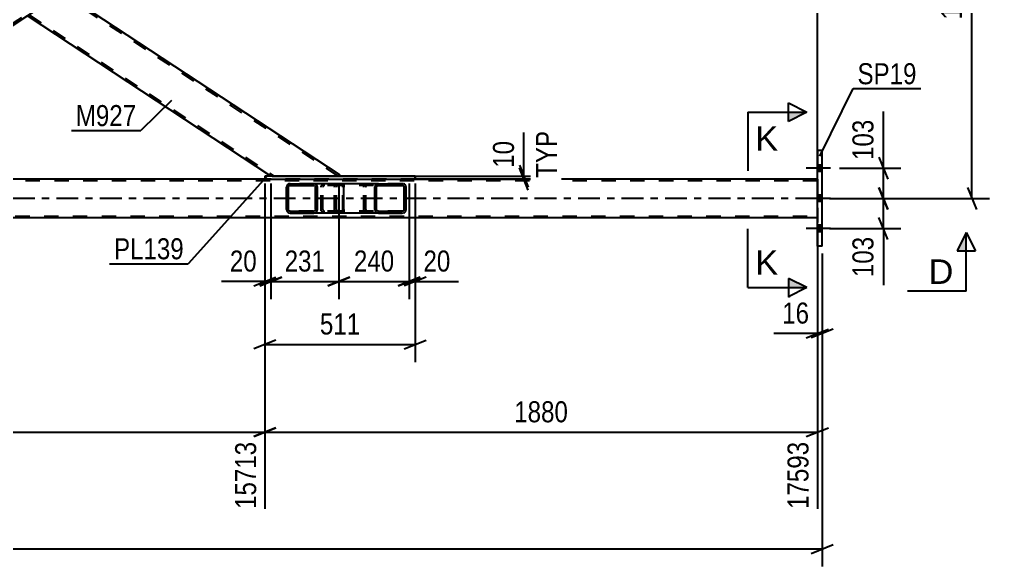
# Model space of a CAD drawing. Header units: millimetres. Extents: x -853 to 336, y -866 to -25.
# Drawn here: x -195.2 to -63.1, y -597.3 to -522.8 of the extents above; entities that cross this region are included whole.
import ezdxf

# ---------------------------------------------------------------- set-up
doc = ezdxf.new("R2010")
doc.units = ezdxf.units.MM
doc.linetypes.add('DXK_LINE_DOT2', pattern=[3.9198, 1.9599, -1.9599])
doc.linetypes.add('DXK_LINE_DOT3', pattern=[5.9187, 2.979, -0.9799, 0.9799, -0.9799])
doc.styles.add('Arial', font='ARIAL.TTF', dxfattribs={"height": 0.2})
doc.styles.add('Arial Narrow', font='ARIALN.TTF', dxfattribs={"height": 0.2})

# ---------------------------------------------------------------- blocks, each defined once
blk = doc.blocks.new('Part-570393679-5979 - 5909')
at = {"color": 7, "linetype": 'DXK_LINE_DOT2'}
for p, q in [((-161.1, -494.55), (-234.12, -542.58)), ((-152.37, -494.55), (-227.71, -544.11)), ((-151.93, -494.55), (-161.54, -494.55)), ((-161.54, -494.55), (-161.54, -494.55)), ((-151.93, -494.55), (-151.93, -494.55)), ((-151.93, -494.55), (-151.93, -494.55)), ((-194.13, -515.99), (-198.93, -519.15)), ((-189.33, -519.15), (-194.13, -522.31)), ((-234.12, -542.29), (-234.12, -544.11)), ((-234.12, -542.34), (-234.12, -542.29)), ((-234.12, -542.34), (-234.12, -542.36)), ((-234.12, -542.6), (-234.12, -542.58)), ((-227.27, -544.11), (-234.12, -544.11)), ((-227.27, -544.11), (-227.27, -544.11))]:
    blk.add_line(p, q, dxfattribs=at)
at = {"color": 2, "linetype": 'Continuous'}
for p, q in [((-161.54, -494.55), (-194.13, -515.99)), ((-151.93, -494.55), (-189.33, -519.15)), ((-234.12, -542.29), (-198.93, -519.15)), ((-194.13, -522.31), (-227.27, -544.11)), ((-234.12, -542.36), (-234.12, -544.11))]:
    blk.add_line(p, q, dxfattribs=at)
blk = doc.blocks.new('Part-570393679-6118 - 5909')
at = {"color": 2, "linetype": 'Continuous'}
for p, q in [((-189.33, -519.15), (-194.13, -522.31)), ((-189.33, -519.15), (-189.33, -519.15)), ((-151.56, -543.99), (-189.33, -519.15)), ((-194.13, -522.31), (-194.13, -522.31)), ((-160.99, -544.11), (-194.13, -522.31)), ((-151.6, -544.01), (-151.74, -544.11)), ((-151.56, -543.99), (-151.6, -544.01))]:
    blk.add_line(p, q, dxfattribs=at)
at = {"color": 7, "linetype": 'DXK_LINE_DOT2'}
for p, q in [((-189.36, -519.17), (-189.76, -519.43)), ((-189.76, -519.43), (-189.76, -519.43)), ((-189.76, -519.43), (-189.76, -519.43)), ((-189.55, -519.29), (-189.55, -519.29)), ((-151.82, -544.11), (-189.55, -519.29)), ((-189.33, -519.15), (-189.33, -519.15)), ((-193.91, -522.16), (-193.9, -522.15)), ((-193.91, -522.16), (-193.91, -522.16)), ((-193.91, -522.16), (-160.55, -544.11)), ((-193.69, -522.02), (-193.69, -522.02)), ((-151.74, -544.11), (-160.99, -544.11)), ((-160.99, -544.11), (-160.99, -544.11)), ((-151.56, -543.99), (-151.56, -543.99)), ((-151.56, -543.99), (-151.56, -543.99))]:
    blk.add_line(p, q, dxfattribs=at)
blk = doc.blocks.new('Part-570393679-6162 - 5909')
at = {"color": 2, "linetype": 'Continuous'}
for p, q in [((-86.59, -553.65), (-86.59, -540.65)), ((-85.95, -540.65), (-86.59, -540.65)), ((-85.95, -553.65), (-85.95, -540.65)), ((-85.95, -553.65), (-86.59, -553.65))]:
    blk.add_line(p, q, dxfattribs=at)
at = {"color": 7, "linetype": 'DXK_LINE_DOT2'}
for p, q in [((-86.59, -540.65), (-86.59, -553.65)), ((-85.95, -540.65), (-85.95, -540.65)), ((-85.95, -553.65), (-85.95, -540.65)), ((-85.95, -553.65), (-85.95, -553.65))]:
    blk.add_line(p, q, dxfattribs=at)
blk = doc.blocks.new('Part-570393679-6179 - 5909')
at = {"color": 7, "linetype": 'DXK_LINE_DOT2'}
for p, q in [((-86.59, -544.75), (-764.15, -544.75)), ((-141.34, -544.51), (-161.79, -544.51)), ((-86.59, -549.79), (-86.59, -544.51)), ((-86.59, -544.51), (-86.59, -544.51)), ((-86.59, -544.51), (-86.59, -549.79)), ((-86.59, -544.51), (-86.59, -544.51)), ((-764.15, -549.55), (-86.59, -549.55)), ((-86.59, -549.79), (-86.59, -549.79)), ((-86.59, -549.79), (-86.59, -549.79))]:
    blk.add_line(p, q, dxfattribs=at)
at = {"color": 2, "linetype": 'Continuous'}
for p, q in [((-161.79, -544.51), (-226.47, -544.51)), ((-86.59, -544.51), (-141.34, -544.51)), ((-86.59, -549.79), (-764.15, -549.79))]:
    blk.add_line(p, q, dxfattribs=at)
at = {"color": 7, "linetype": 'DXK_LINE_DOT3'}
blk.add_line((-86.59, -547.15), (-764.15, -547.15), dxfattribs=at)
blk = doc.blocks.new('Part-570393679-6203 - 5909')
at = {"color": 2, "linetype": 'Continuous'}
for p, q in [((-161.79, -544.11), (-161.79, -544.51)), ((-141.34, -544.11), (-161.79, -544.11)), ((-141.34, -544.11), (-141.34, -544.51)), ((-141.34, -544.11), (-141.34, -544.11)), ((-161.79, -544.51), (-141.34, -544.51)), ((-141.34, -544.51), (-141.34, -544.51))]:
    blk.add_line(p, q, dxfattribs=at)
at = {"color": 7, "linetype": 'DXK_LINE_DOT2'}
for p, q in [((-161.79, -544.11), (-161.79, -544.51)), ((-141.34, -544.51), (-141.34, -544.11)), ((-141.34, -544.11), (-141.34, -544.11)), ((-141.34, -544.51), (-141.34, -544.51))]:
    blk.add_line(p, q, dxfattribs=at)
blk = doc.blocks.new('Bolt-570393679-6412 - 5909')
at = {"linetype": 'Continuous'}
for points in [[(-86.59, -542.61), (-86.59, -543.49), (-85.95, -543.49), (-85.95, -542.61)], [(-86.59, -542.61), (-86.59, -543.49), (-85.95, -543.49), (-85.95, -542.61)], [(-86.59, -542.61), (-86.59, -543.49), (-85.95, -543.49), (-85.95, -542.61)], [(-86.59, -546.71), (-86.59, -547.59), (-85.95, -547.59), (-85.95, -546.71)], [(-86.59, -546.71), (-86.59, -547.59), (-85.95, -547.59), (-85.95, -546.71)], [(-86.59, -550.81), (-86.59, -551.69), (-85.95, -551.69), (-85.95, -550.81)], [(-86.59, -550.81), (-86.59, -551.69), (-85.95, -551.69), (-85.95, -550.81)], [(-86.59, -550.81), (-86.59, -551.69), (-85.95, -551.69), (-85.95, -550.81)]]:
    blk.add_hatch(color=1, dxfattribs=at).paths.add_polyline_path(points)
at = {"color": 1, "linetype": 'Continuous'}
for p, q in [((-85.95, -542.61), (-86.59, -542.61)), ((-85.95, -542.61), (-86.59, -542.61)), ((-85.95, -542.61), (-86.59, -542.61)), ((-84.79, -543.05), (-88.11, -543.05)), ((-84.79, -543.05), (-88.11, -543.05)), ((-84.79, -543.05), (-88.11, -543.05)), ((-85.95, -543.49), (-86.59, -543.49)), ((-85.95, -543.49), (-86.59, -543.49)), ((-85.95, -543.49), (-86.59, -543.49)), ((-85.95, -546.71), (-86.59, -546.71)), ((-85.95, -546.71), (-86.59, -546.71)), ((-84.79, -547.15), (-88.11, -547.15)), ((-84.79, -547.15), (-88.11, -547.15)), ((-85.95, -547.59), (-86.59, -547.59)), ((-85.95, -547.59), (-86.59, -547.59)), ((-84.79, -551.25), (-88.11, -551.25)), ((-84.79, -551.25), (-88.11, -551.25)), ((-84.79, -551.25), (-88.11, -551.25)), ((-85.95, -550.81), (-86.59, -550.81)), ((-85.95, -550.81), (-86.59, -550.81)), ((-85.95, -550.81), (-86.59, -550.81)), ((-85.95, -551.69), (-86.59, -551.69)), ((-85.95, -551.69), (-86.59, -551.69)), ((-85.95, -551.69), (-86.59, -551.69))]:
    blk.add_line(p, q, dxfattribs=at)
blk = doc.blocks.new('Part-570393679-6451 - 5909')
at = {"linetype": 'Continuous'}
h = blk.add_hatch(dxfattribs=at)
h.set_pattern_fill('', scale=0.7, style=0, pattern_type=0)
h.set_pattern_definition([(45, (-158.8022, -548.8494), (-1.57154, 1.57154), [])])
h.paths.add_polyline_path([(-158.84, -548.67), (-158.8, -548.85), (-158.69, -549.01), (-158.53, -549.11), (-158.34, -549.15), (-155.15, -549.15), (-154.96, -549.11), (-154.8, -549.01), (-154.69, -548.85), (-154.65, -548.67), (-154.65, -545.63), (-154.69, -545.44), (-154.8, -545.29), (-154.96, -545.18), (-155.15, -545.15), (-158.34, -545.15), (-158.53, -545.18), (-158.69, -545.29), (-158.8, -545.44), (-158.84, -545.63)])
h.paths.add_polyline_path([(-158.57, -545.53), (-158.52, -545.46), (-158.43, -545.4), (-158.34, -545.39), (-155.15, -545.39), (-155.06, -545.4), (-154.98, -545.46), (-154.92, -545.53), (-154.9, -545.63), (-154.9, -548.67), (-154.92, -548.76), (-154.98, -548.84), (-155.06, -548.89), (-155.15, -548.91), (-158.34, -548.91), (-158.43, -548.89), (-158.52, -548.84), (-158.57, -548.76), (-158.59, -548.67), (-158.59, -545.63)])
at = {"color": 2, "linetype": 'Continuous'}
for p, q in [((-158.8, -545.44), (-158.84, -545.63)), ((-158.57, -545.53), (-158.52, -545.46)), ((-158.34, -545.15), (-158.53, -545.18)), ((-158.52, -545.46), (-158.43, -545.4)), ((-158.43, -545.4), (-158.34, -545.39)), ((-158.34, -545.15), (-155.15, -545.15)), ((-158.34, -545.39), (-155.15, -545.39)), ((-151.32, -545.15), (-155.15, -545.15)), ((-154.96, -545.18), (-155.15, -545.15)), ((-155.15, -545.39), (-155.06, -545.4)), ((-155.06, -545.4), (-154.98, -545.46)), ((-154.98, -545.46), (-154.92, -545.53)), ((-154.65, -545.63), (-154.69, -545.44)), ((-151.32, -545.15), (-151.22, -545.18)), ((-151.22, -545.18), (-151.13, -545.29)), ((-151.13, -545.29), (-151.07, -545.44)), ((-151.07, -545.44), (-151.05, -545.63)), ((-158.84, -548.67), (-158.84, -545.63)), ((-158.59, -545.63), (-158.57, -545.53)), ((-158.59, -548.67), (-158.59, -545.63)), ((-154.92, -545.53), (-154.9, -545.63)), ((-154.9, -548.67), (-154.9, -545.63)), ((-154.65, -548.67), (-154.65, -545.63)), ((-151.05, -548.67), (-151.05, -545.63)), ((-158.84, -548.67), (-158.8, -548.85)), ((-158.57, -548.76), (-158.59, -548.67)), ((-158.52, -548.84), (-158.57, -548.76)), ((-158.53, -549.11), (-158.34, -549.15)), ((-158.43, -548.89), (-158.52, -548.84)), ((-158.34, -548.91), (-158.43, -548.89)), ((-158.34, -548.91), (-155.15, -548.91)), ((-158.34, -549.15), (-155.15, -549.15)), ((-155.06, -548.89), (-155.15, -548.91)), ((-155.15, -549.15), (-154.96, -549.11)), ((-151.32, -549.15), (-155.15, -549.15)), ((-154.98, -548.84), (-155.06, -548.89)), ((-154.92, -548.76), (-154.98, -548.84)), ((-154.9, -548.67), (-154.92, -548.76)), ((-154.69, -548.85), (-154.65, -548.67)), ((-151.22, -549.11), (-151.32, -549.15)), ((-151.13, -549.01), (-151.22, -549.11)), ((-151.07, -548.85), (-151.13, -549.01)), ((-151.05, -548.67), (-151.07, -548.85))]:
    blk.add_line(p, q, dxfattribs=at)
at = {"color": 7, "linetype": 'DXK_LINE_DOT2'}
for p, q in [((-155.15, -545.15), (-158.34, -545.15)), ((-151.32, -545.39), (-158.34, -545.39)), ((-154.16, -545.63), (-154.12, -545.44)), ((-153.84, -545.46), (-153.89, -545.53)), ((-153.85, -545.18), (-153.66, -545.15)), ((-153.75, -545.4), (-153.84, -545.46)), ((-153.66, -545.39), (-153.75, -545.4)), ((-152.32, -545.39), (-152.32, -545.15)), ((-151.27, -545.4), (-151.32, -545.39)), ((-151.23, -545.46), (-151.27, -545.4)), ((-151.2, -545.53), (-151.23, -545.46)), ((-154.16, -548.67), (-154.16, -545.63)), ((-153.89, -545.53), (-153.91, -545.63)), ((-153.91, -548.67), (-153.91, -545.63)), ((-151.19, -545.63), (-151.2, -545.53)), ((-151.19, -548.67), (-151.19, -545.63)), ((-151.32, -548.91), (-158.34, -548.91)), ((-155.15, -549.15), (-158.34, -549.15)), ((-154.12, -548.85), (-154.16, -548.67)), ((-153.91, -548.67), (-153.89, -548.76)), ((-153.89, -548.76), (-153.84, -548.84)), ((-153.66, -549.15), (-153.85, -549.11)), ((-153.84, -548.84), (-153.75, -548.89)), ((-153.75, -548.89), (-153.66, -548.91)), ((-152.32, -549.15), (-152.32, -548.91)), ((-151.32, -548.91), (-151.27, -548.89)), ((-151.27, -548.89), (-151.23, -548.84)), ((-151.23, -548.84), (-151.2, -548.76)), ((-151.2, -548.76), (-151.19, -548.67))]:
    blk.add_line(p, q, dxfattribs=at)
at = {"color": 2, "linetype": 'Continuous'}
for centre, start, end in [((-158.35, -545.64), 111.1941, 156.1506), ((-155.14, -545.64), 23.8494, 68.8059), ((-158.35, -548.65), 203.8494, 248.8059), ((-155.14, -548.65), 291.1941, 336.1506)]:
    blk.add_arc(centre, 0.492, start, end, dxfattribs=at)
at = {"color": 7, "linetype": 'DXK_LINE_DOT2'}
for centre, start, end in [((-153.67, -545.64), 111.1941, 156.1506), ((-153.67, -548.65), 203.8494, 248.8059)]:
    blk.add_arc(centre, 0.492, start, end, dxfattribs=at)
blk = doc.blocks.new('Part-570393679-6493 - 5909')
at = {"linetype": 'Continuous'}
h = blk.add_hatch(dxfattribs=at)
h.set_pattern_fill('', scale=0.7, style=0, pattern_type=0)
h.set_pattern_definition([(45, (-146.8112, -548.8494), (-1.57154, 1.57154), [])])
h.paths.add_polyline_path([(-146.85, -548.67), (-146.81, -548.85), (-146.7, -549.01), (-146.53, -549.11), (-146.34, -549.15), (-143.1, -549.15), (-142.91, -549.11), (-142.74, -549.01), (-142.63, -548.85), (-142.59, -548.67), (-142.59, -545.63), (-142.63, -545.44), (-142.74, -545.29), (-142.91, -545.18), (-143.1, -545.15), (-146.34, -545.15), (-146.53, -545.18), (-146.7, -545.29), (-146.81, -545.44), (-146.85, -545.63)])
h.paths.add_polyline_path([(-146.58, -545.53), (-146.52, -545.46), (-146.44, -545.4), (-146.34, -545.39), (-143.1, -545.39), (-143.01, -545.4), (-142.92, -545.46), (-142.87, -545.53), (-142.85, -545.63), (-142.85, -548.67), (-142.87, -548.76), (-142.92, -548.84), (-143.01, -548.89), (-143.1, -548.91), (-146.34, -548.91), (-146.44, -548.89), (-146.52, -548.84), (-146.58, -548.76), (-146.59, -548.67), (-146.59, -545.63)])
at = {"color": 7, "linetype": 'DXK_LINE_DOT2'}
for p, q in [((-152.32, -545.63), (-152.28, -545.44)), ((-151.99, -545.46), (-152.04, -545.53)), ((-152, -545.18), (-151.8, -545.15)), ((-151.9, -545.4), (-151.99, -545.46)), ((-151.8, -545.39), (-151.9, -545.4)), ((-151.32, -545.15), (-151.8, -545.15)), ((-143.1, -545.39), (-151.8, -545.39)), ((-148.57, -545.15), (-148.37, -545.18)), ((-148.47, -545.4), (-148.57, -545.39)), ((-148.39, -545.46), (-148.47, -545.4)), ((-148.33, -545.53), (-148.39, -545.46)), ((-148.1, -545.44), (-148.06, -545.63)), ((-143.1, -545.15), (-146.34, -545.15)), ((-152.32, -548.67), (-152.32, -545.63)), ((-152.04, -545.53), (-152.06, -545.63)), ((-152.06, -548.67), (-152.06, -545.63)), ((-148.31, -545.63), (-148.33, -545.53)), ((-148.31, -548.67), (-148.31, -545.63)), ((-148.06, -548.67), (-148.06, -545.63)), ((-152.28, -548.85), (-152.32, -548.67)), ((-152.06, -548.67), (-152.04, -548.76)), ((-152.04, -548.76), (-151.99, -548.84)), ((-151.8, -549.15), (-152, -549.11)), ((-151.99, -548.84), (-151.9, -548.89)), ((-151.9, -548.89), (-151.8, -548.91)), ((-143.1, -548.91), (-151.8, -548.91)), ((-151.32, -549.15), (-151.8, -549.15)), ((-148.57, -548.91), (-148.47, -548.89)), ((-148.37, -549.11), (-148.57, -549.15)), ((-148.47, -548.89), (-148.39, -548.84)), ((-148.39, -548.84), (-148.33, -548.76)), ((-148.33, -548.76), (-148.31, -548.67)), ((-148.06, -548.67), (-148.1, -548.85)), ((-143.1, -549.15), (-146.34, -549.15))]:
    blk.add_line(p, q, dxfattribs=at)
at = {"color": 2, "linetype": 'Continuous'}
for p, q in [((-146.34, -545.15), (-151.32, -545.15)), ((-146.81, -545.44), (-146.85, -545.63)), ((-146.58, -545.53), (-146.52, -545.46)), ((-146.34, -545.15), (-146.53, -545.18)), ((-146.52, -545.46), (-146.44, -545.4)), ((-146.44, -545.4), (-146.34, -545.39)), ((-146.34, -545.15), (-143.1, -545.15)), ((-146.34, -545.39), (-143.1, -545.39)), ((-142.91, -545.18), (-143.1, -545.15)), ((-143.1, -545.39), (-143.01, -545.4)), ((-143.01, -545.4), (-142.92, -545.46)), ((-142.92, -545.46), (-142.87, -545.53)), ((-142.59, -545.63), (-142.63, -545.44)), ((-146.85, -548.67), (-146.85, -545.63)), ((-146.59, -545.63), (-146.58, -545.53)), ((-146.59, -548.67), (-146.59, -545.63)), ((-142.87, -545.53), (-142.85, -545.63)), ((-142.85, -548.67), (-142.85, -545.63)), ((-142.59, -548.67), (-142.59, -545.63)), ((-146.34, -549.15), (-151.32, -549.15)), ((-146.85, -548.67), (-146.81, -548.85)), ((-146.58, -548.76), (-146.59, -548.67)), ((-146.52, -548.84), (-146.58, -548.76)), ((-146.53, -549.11), (-146.34, -549.15)), ((-146.44, -548.89), (-146.52, -548.84)), ((-146.34, -548.91), (-146.44, -548.89)), ((-146.34, -548.91), (-143.1, -548.91)), ((-146.34, -549.15), (-143.1, -549.15)), ((-143.01, -548.89), (-143.1, -548.91)), ((-143.1, -549.15), (-142.91, -549.11)), ((-142.92, -548.84), (-143.01, -548.89)), ((-142.87, -548.76), (-142.92, -548.84)), ((-142.85, -548.67), (-142.87, -548.76)), ((-142.63, -548.85), (-142.59, -548.67))]:
    blk.add_line(p, q, dxfattribs=at)
at = {"color": 7, "linetype": 'DXK_LINE_DOT2'}
for centre, start, end in [((-151.82, -545.65), 110.7583, 155.68), ((-148.55, -545.65), 24.32, 69.2417), ((-151.82, -548.64), 204.32, 249.2417), ((-148.55, -548.64), 290.7583, 335.68)]:
    blk.add_arc(centre, 0.496, start, end, dxfattribs=at)
at = {"color": 2, "linetype": 'Continuous'}
for centre, start, end in [((-146.36, -545.65), 110.7583, 155.6801), ((-143.08, -545.65), 24.3199, 69.2417), ((-146.36, -548.64), 204.3199, 249.2417), ((-143.08, -548.64), 290.7583, 335.6801)]:
    blk.add_arc(centre, 0.496, start, end, dxfattribs=at)
blk = doc.blocks.new('StraightDimension-570393679-7776 - 5909')
at = {"color": 7, "linetype": 'Continuous'}
for p, q in [((-161.79, -545.11), (-161.79, -569.43)), ((-141.34, -545.11), (-141.34, -569.43)), ((-160.29, -566.43), (-163.29, -567.63)), ((-142.84, -567.63), (-139.84, -566.43)), ((-161.79, -567.03), (-141.34, -567.03))]:
    blk.add_line(p, q, dxfattribs=at)
at = {"color": 0}
blk.add_wipeout([(-148.22, -566.28), (-148.22, -562.08), (-154.91, -562.08), (-154.91, -566.28)], dxfattribs=at)
at = {"color": 3, "style": 'Arial Narrow'}
blk.add_text('511', height=2.863, dxfattribs=at).set_placement((-154.31, -565.68))
blk = doc.blocks.new('StraightDimension-570393679-6959 - 5909')
at = {"color": 7, "linetype": 'Continuous'}
for p, q in [((-160.99, -545.11), (-160.99, -560.86)), ((-151.74, -545.11), (-151.74, -560.86)), ((-162.49, -559.06), (-159.49, -557.86)), ((-160.99, -558.46), (-151.74, -558.46)), ((-150.24, -557.86), (-153.24, -559.06))]:
    blk.add_line(p, q, dxfattribs=at)
at = {"color": 0}
blk.add_wipeout([(-153.03, -557.71), (-153.03, -553.51), (-159.71, -553.51), (-159.71, -557.71)], dxfattribs=at)
at = {"color": 3, "style": 'Arial Narrow'}
blk.add_text('231', height=2.863, dxfattribs=at).set_placement((-159.11, -557.11))
blk = doc.blocks.new('StraightDimension-570393679-7654 - 5909')
at = {"color": 7, "linetype": 'Continuous'}
for p, q in [((-77.6, -543.05), (-77.6, -535.31)), ((-77.6, -543.05), (-77.6, -535.31)), ((-78.2, -541.55), (-77, -544.55)), ((-83.55, -543.05), (-75.2, -543.05)), ((-77.6, -547.15), (-77.6, -543.05)), ((-77, -548.65), (-78.2, -545.65)), ((-84.95, -547.15), (-75.2, -547.15))]:
    blk.add_line(p, q, dxfattribs=at)
at = {"color": 0}
blk.add_wipeout([(-78.35, -535.84), (-82.55, -535.84), (-82.55, -542.52), (-78.35, -542.52)], dxfattribs=at)
at = {"color": 3, "style": 'Arial Narrow'}
blk.add_text('103', height=2.863, rotation=90.0002, dxfattribs=at).set_placement((-78.95, -541.92))
blk = doc.blocks.new('StraightDimension-570393679-6951 - 5909')
at = {"color": 7, "linetype": 'Continuous'}
for p, q in [((-161.79, -545.11), (-161.79, -560.86)), ((-160.99, -545.11), (-160.99, -560.86)), ((-161.79, -558.46), (-167.7, -558.46)), ((-161.79, -558.46), (-167.7, -558.46)), ((-163.29, -559.06), (-160.29, -557.86)), ((-159.49, -557.86), (-162.49, -559.06)), ((-161.79, -558.46), (-160.99, -558.46))]:
    blk.add_line(p, q, dxfattribs=at)
at = {"color": 0}
blk.add_wipeout([(-162.32, -557.71), (-162.32, -553.51), (-167.17, -553.51), (-167.17, -557.71)], dxfattribs=at)
at = {"color": 3, "style": 'Arial Narrow'}
blk.add_text('20', height=2.863, dxfattribs=at).set_placement((-166.57, -557.11))
blk = doc.blocks.new('StraightDimension-570393679-7849 - 5909')
at = {"color": 7, "linetype": 'Continuous'}
for p, q in [((-161.79, -545.51), (-161.79, -589.42)), ((-86.59, -550.79), (-86.59, -589.42)), ((-160.29, -578.38), (-163.29, -579.58)), ((-88.09, -579.58), (-85.09, -578.38)), ((-161.79, -578.98), (-86.59, -578.98))]:
    blk.add_line(p, q, dxfattribs=at)
at = {"color": 0}
blk.add_wipeout([(-119.93, -578.23), (-119.93, -574.03), (-128.45, -574.03), (-128.45, -578.23)], dxfattribs=at)
at = {"color": 3, "style": 'Arial Narrow'}
blk.add_text('1880', height=2.863, dxfattribs=at).set_placement((-127.85, -577.63))
at = {"color": 0, "linetype": 'Continuous'}
blk.add_wipeout([(-87.19, -579.68), (-91.39, -579.68), (-91.39, -590.02), (-87.19, -590.02)], dxfattribs=at)
at = {"color": 3, "linetype": 'Continuous', "style": 'Arial Narrow'}
blk.add_text('17593', height=2.863, rotation=90.0002, dxfattribs=at).set_placement((-87.79, -589.42))
blk = doc.blocks.new('StraightDimension-570393679-6974 - 5909')
at = {"color": 7, "linetype": 'Continuous'}
for p, q in [((-151.74, -545.11), (-151.74, -560.86)), ((-142.14, -545.11), (-142.14, -560.86)), ((-153.24, -559.06), (-150.24, -557.86)), ((-151.74, -558.46), (-142.14, -558.46)), ((-140.64, -557.86), (-143.64, -559.06))]:
    blk.add_line(p, q, dxfattribs=at)
at = {"color": 0}
blk.add_wipeout([(-143.6, -557.71), (-143.6, -553.51), (-150.28, -553.51), (-150.28, -557.71)], dxfattribs=at)
at = {"color": 3, "style": 'Arial Narrow'}
blk.add_text('240', height=2.863, dxfattribs=at).set_placement((-149.68, -557.11))
blk = doc.blocks.new('StraightDimension-570393679-6989 - 5909')
at = {"color": 7, "linetype": 'Continuous'}
for p, q in [((-142.14, -545.11), (-142.14, -560.86)), ((-141.34, -545.11), (-141.34, -560.86)), ((-143.64, -559.06), (-140.64, -557.86)), ((-139.84, -557.86), (-142.84, -559.06)), ((-142.14, -558.46), (-141.34, -558.46)), ((-141.34, -558.46), (-135.43, -558.46)), ((-141.34, -558.46), (-135.43, -558.46))]:
    blk.add_line(p, q, dxfattribs=at)
at = {"color": 0}
blk.add_wipeout([(-135.96, -557.71), (-135.96, -553.51), (-140.81, -553.51), (-140.81, -557.71)], dxfattribs=at)
at = {"color": 3, "style": 'Arial Narrow'}
blk.add_text('20', height=2.863, dxfattribs=at).set_placement((-140.21, -557.11))
blk = doc.blocks.new('StraightDimension-570393679-7102 - 5909')
at = {"color": 7, "linetype": 'Continuous'}
for p, q in [((-86.59, -554.65), (-86.59, -567.94)), ((-85.95, -554.65), (-85.95, -567.94)), ((-88.09, -566.14), (-85.09, -564.94)), ((-84.45, -564.94), (-87.45, -566.14)), ((-86.59, -565.54), (-92.5, -565.54)), ((-86.59, -565.54), (-92.5, -565.54)), ((-86.59, -565.54), (-85.95, -565.54))]:
    blk.add_line(p, q, dxfattribs=at)
at = {"color": 0}
blk.add_wipeout([(-87.11, -564.79), (-87.11, -560.59), (-91.97, -560.59), (-91.97, -564.79)], dxfattribs=at)
at = {"color": 3, "style": 'Arial Narrow'}
blk.add_text('16', height=2.863, dxfattribs=at).set_placement((-91.37, -564.19))
blk = doc.blocks.new('StraightDimension-570393679-7582 - 5909')
at = {"color": 7, "linetype": 'Continuous'}
for p, q in [((-64.94, -492.65), (-66.14, -489.65)), ((-87.41, -491.15), (-63.14, -491.15)), ((-65.54, -547.15), (-65.54, -491.15)), ((-66.14, -545.65), (-64.94, -548.65)), ((-84.95, -547.15), (-63.14, -547.15))]:
    blk.add_line(p, q, dxfattribs=at)
at = {"color": 0}
blk.add_wipeout([(-66.29, -514.89), (-70.49, -514.89), (-70.49, -523.4), (-66.29, -523.4)], dxfattribs=at)
at = {"color": 3, "style": 'Arial Narrow'}
blk.add_text('1400', height=2.863, rotation=90.0002, dxfattribs=at).set_placement((-66.89, -522.8))
blk = doc.blocks.new('StraightDimension-570393679-7639 - 5909')
at = {"color": 7, "linetype": 'Continuous'}
for p, q in [((-89.21, -495.15), (-89.21, -521.16)), ((-86.59, -543.51), (-86.59, -515.91)), ((-89.21, -518.76), (-95.12, -518.76)), ((-89.21, -518.76), (-95.12, -518.76)), ((-90.71, -519.36), (-87.71, -518.16)), ((-89.21, -518.76), (-86.59, -518.76)), ((-85.09, -518.16), (-88.09, -519.36))]:
    blk.add_line(p, q, dxfattribs=at)
at = {"color": 0}
blk.add_wipeout([(-89.74, -518.01), (-89.74, -513.81), (-94.6, -513.81), (-94.6, -518.01)], dxfattribs=at)
at = {"color": 3, "style": 'Arial Narrow'}
blk.add_text('66', height=2.863, dxfattribs=at).set_placement((-94, -517.41))
blk = doc.blocks.new('StraightDimension-570393679-7646 - 5909')
at = {"color": 7, "linetype": 'Continuous'}
for p, q in [((-78.2, -545.65), (-77, -548.65)), ((-84.95, -547.15), (-75.2, -547.15)), ((-77.6, -551.25), (-77.6, -547.15)), ((-77, -552.75), (-78.2, -549.75)), ((-84.95, -551.25), (-75.2, -551.25)), ((-77.6, -551.25), (-77.6, -558.98)), ((-77.6, -551.25), (-77.6, -558.98))]:
    blk.add_line(p, q, dxfattribs=at)
at = {"color": 0}
blk.add_wipeout([(-78.35, -551.77), (-82.55, -551.77), (-82.55, -558.46), (-78.35, -558.46)], dxfattribs=at)
at = {"color": 3, "style": 'Arial Narrow'}
blk.add_text('103', height=2.863, rotation=90.0002, dxfattribs=at).set_placement((-78.95, -557.86))
blk = doc.blocks.new('StraightDimension-570393679-7722 - 5909')
at = {"color": 7, "linetype": 'Continuous'}
for p, q in [((-126.54, -544.11), (-126.54, -538.2)), ((-126.54, -544.11), (-126.54, -538.2)), ((-127.14, -542.61), (-125.94, -545.61)), ((-160.79, -544.11), (-124.14, -544.11)), ((-125.94, -546.01), (-127.14, -543.01)), ((-126.54, -544.51), (-126.54, -544.11)), ((-160.79, -544.51), (-124.14, -544.51))]:
    blk.add_line(p, q, dxfattribs=at)
at = {"color": 0, "linetype": 'Continuous'}
blk.add_wipeout([(-121.44, -537.36), (-125.64, -537.36), (-125.64, -544.95), (-121.44, -544.95)], dxfattribs=at)
at = {"color": 0}
blk.add_wipeout([(-127.29, -538.72), (-131.49, -538.72), (-131.49, -543.58), (-127.29, -543.58)], dxfattribs=at)
at = {"color": 3, "linetype": 'Continuous', "style": 'Arial Narrow'}
blk.add_text('TYP', height=2.863, rotation=90.0002, dxfattribs=at).set_placement((-122.04, -544.35))
at = {"color": 3, "style": 'Arial Narrow'}
blk.add_text('10', height=2.863, rotation=90.0002, dxfattribs=at).set_placement((-127.89, -542.98))
blk = doc.blocks.new('StraightDimension-570393679-7841 - 5909')
at = {"color": 7, "linetype": 'Continuous'}
for p, q in [((-246.92, -545.51), (-246.92, -589.42)), ((-161.79, -545.51), (-161.79, -589.42)), ((-245.42, -578.38), (-248.42, -579.58)), ((-163.29, -579.58), (-160.29, -578.38)), ((-246.92, -578.98), (-161.79, -578.98))]:
    blk.add_line(p, q, dxfattribs=at)
at = {"color": 0}
blk.add_wipeout([(-200.1, -578.23), (-200.1, -574.03), (-208.61, -574.03), (-208.61, -578.23)], dxfattribs=at)
at = {"color": 3, "style": 'Arial Narrow'}
blk.add_text('2128', height=2.863, dxfattribs=at).set_placement((-208.01, -577.63))
at = {"color": 0, "linetype": 'Continuous'}
blk.add_wipeout([(-162.39, -579.68), (-166.59, -579.68), (-166.59, -590.02), (-162.39, -590.02)], dxfattribs=at)
at = {"color": 3, "linetype": 'Continuous', "style": 'Arial Narrow'}
blk.add_text('15713', height=2.863, rotation=90.0002, dxfattribs=at).set_placement((-162.99, -589.42))
blk = doc.blocks.new('StraightDimension-570393679-8019 - 5909')
at = {"color": 7, "linetype": 'Continuous'}
for p, q in [((-85.95, -554.65), (-85.95, -597.27)), ((-87.45, -595.47), (-84.45, -594.27)), ((-781.38, -594.87), (-85.95, -594.87))]:
    blk.add_line(p, q, dxfattribs=at)
blk = doc.blocks.new('Mark-570393679-6114 - 5909')
at = {"color": 0}
blk.add_wipeout([(-179.31, -537.31), (-179.31, -534.31), (-187.54, -534.31), (-187.54, -537.31)], dxfattribs=at)
blk.add_wipeout([(-179.31, -537.31), (-179.31, -534.31), (-187.54, -534.31), (-187.54, -537.31)], dxfattribs=at)
at = {"color": 30, "linetype": 'Continuous'}
for p in [(-174.53, -533.84), (-188.14, -537.91)]:
    blk.add_line(p, (-178.71, -537.91), dxfattribs=at)
at = {"color": 3, "style": 'Arial Narrow'}
blk.add_text('M927', height=2.863, dxfattribs=at).set_placement((-187.54, -537.31))
blk = doc.blocks.new('Mark-570393679-6158 - 5909')
at = {"color": 0}
blk.add_wipeout([(-73.09, -531.61), (-73.09, -528.61), (-81.12, -528.61), (-81.12, -531.61)], dxfattribs=at)
blk.add_wipeout([(-73.09, -531.61), (-73.09, -528.61), (-81.12, -528.61), (-81.12, -531.61)], dxfattribs=at)
at = {"color": 30, "linetype": 'Continuous'}
for p, q in [((-86.24, -541.39), (-81.72, -532.21)), ((-81.72, -532.21), (-72.49, -532.21))]:
    blk.add_line(p, q, dxfattribs=at)
at = {"color": 3, "style": 'Arial Narrow'}
blk.add_text('SP19', height=2.863, dxfattribs=at).set_placement((-81.12, -531.61))
blk = doc.blocks.new('Mark-570393679-6199 - 5909')
at = {"color": 0}
blk.add_wipeout([(-172.84, -555.44), (-172.84, -552.44), (-182.34, -552.44), (-182.34, -555.44)], dxfattribs=at)
blk.add_wipeout([(-172.84, -555.44), (-172.84, -552.44), (-182.34, -552.44), (-182.34, -555.44)], dxfattribs=at)
at = {"color": 30, "linetype": 'Continuous'}
for p in [(-161.56, -544.23), (-182.94, -556.04)]:
    blk.add_line(p, (-172.24, -556.04), dxfattribs=at)
at = {"color": 3, "style": 'Arial Narrow'}
blk.add_text('PL139', height=2.863, dxfattribs=at).set_placement((-182.34, -555.44))
blk = doc.blocks.new('SectionMark-570393679-8029 - 5909')
at = {"linetype": 'Continuous'}
for points in [[(-90.53, -536.66), (-90.53, -535.41), (-88.03, -535.41)], [(-90.53, -559.29), (-90.53, -558.04), (-88.03, -559.29)]]:
    blk.add_hatch(color=6, dxfattribs=at).paths.add_polyline_path(points)
at = {"color": 6, "linetype": 'Continuous'}
for p, q in [((-90.53, -536.66), (-90.53, -534.16)), ((-90.53, -534.16), (-88.03, -535.41)), ((-96.03, -535.41), (-96.03, -543.41)), ((-96.03, -535.41), (-88.03, -535.41)), ((-88.03, -535.41), (-90.53, -536.66)), ((-96.03, -559.29), (-96.03, -551.29)), ((-88.03, -559.29), (-90.53, -558.04)), ((-90.53, -558.04), (-90.53, -560.54)), ((-96.03, -559.29), (-88.03, -559.29)), ((-88.03, -559.29), (-90.53, -560.54))]:
    blk.add_line(p, q, dxfattribs=at)
at = {"color": 0, "linetype": 'Continuous'}
for points in [[(-91.92, -540.66), (-91.92, -537.16), (-95.03, -537.16), (-95.03, -540.66)], [(-91.92, -557.54), (-91.92, -554.04), (-95.03, -554.04), (-95.03, -557.54)]]:
    blk.add_wipeout(points, dxfattribs=at)
at = {"color": 3, "linetype": 'Continuous', "style": 'Arial'}
for p in [(-95.03, -540.66), (-95.03, -557.54)]:
    blk.add_text('K', height=3.34, dxfattribs=at).set_placement(p)
blk = doc.blocks.new('SectionMark-570393679-8035 - 5909')
at = {"linetype": 'Continuous'}
blk.add_hatch(color=6, dxfattribs=at).paths.add_polyline_path([(-66.32, -554.29), (-67.57, -554.29), (-66.32, -551.79)])
at = {"color": 6, "linetype": 'Continuous'}
for p, q in [((-66.32, -551.79), (-67.57, -554.29)), ((-66.32, -559.79), (-66.32, -551.79)), ((-66.32, -551.79), (-65.07, -554.29)), ((-67.57, -554.29), (-65.07, -554.29)), ((-66.32, -559.79), (-74.32, -559.79))]:
    blk.add_line(p, q, dxfattribs=at)
at = {"color": 0, "linetype": 'Continuous'}
blk.add_wipeout([(-68.07, -558.79), (-68.07, -555.29), (-71.44, -555.29), (-71.44, -558.79)], dxfattribs=at)
at = {"color": 3, "linetype": 'Continuous', "style": 'Arial'}
blk.add_text('D', height=3.34, dxfattribs=at).set_placement((-71.44, -558.79))

msp = doc.modelspace()

# ---------------------------------------------------------------- block references
for name in ['Part-570393679-5979 - 5909', 'Part-570393679-6118 - 5909', 'Part-570393679-6162 - 5909', 'Bolt-570393679-6412 - 5909', 'Part-570393679-6203 - 5909', 'Part-570393679-6179 - 5909', 'Part-570393679-6451 - 5909', 'Part-570393679-6493 - 5909']:
    msp.add_blockref(name, (0, 0))

# ---------------------------------------------------------------- next in the draw order: block references
for name in ['Mark-570393679-6114 - 5909', 'StraightDimension-570393679-7654 - 5909', 'StraightDimension-570393679-7776 - 5909']:
    msp.add_blockref(name, (0, 0))

# ---------------------------------------------------------------- next in the draw order: block references
msp.add_blockref('StraightDimension-570393679-6959 - 5909', (0, 0))

# ---------------------------------------------------------------- next in the draw order: block references
msp.add_blockref('StraightDimension-570393679-6951 - 5909', (0, 0))

# ---------------------------------------------------------------- next in the draw order: block references
msp.add_blockref('StraightDimension-570393679-7849 - 5909', (0, 0))

# ---------------------------------------------------------------- next in the draw order: block references
for name in ['StraightDimension-570393679-7582 - 5909', 'StraightDimension-570393679-6974 - 5909', 'StraightDimension-570393679-7102 - 5909']:
    msp.add_blockref(name, (0, 0))

# ---------------------------------------------------------------- next in the draw order: block references
for name in ['StraightDimension-570393679-7639 - 5909', 'StraightDimension-570393679-6989 - 5909', 'StraightDimension-570393679-7646 - 5909']:
    msp.add_blockref(name, (0, 0))

# ---------------------------------------------------------------- next in the draw order: block references
for name in ['Mark-570393679-6158 - 5909', 'StraightDimension-570393679-7722 - 5909']:
    msp.add_blockref(name, (0, 0))

# ---------------------------------------------------------------- next in the draw order: block references
msp.add_blockref('StraightDimension-570393679-7841 - 5909', (0, 0))

# ---------------------------------------------------------------- next in the draw order: block references
msp.add_blockref('StraightDimension-570393679-8019 - 5909', (0, 0))

# ---------------------------------------------------------------- next in the draw order: block references
for name in ['SectionMark-570393679-8029 - 5909', 'Mark-570393679-6199 - 5909']:
    msp.add_blockref(name, (0, 0))

# ---------------------------------------------------------------- next in the draw order: block references
msp.add_blockref('SectionMark-570393679-8035 - 5909', (0, 0))

doc.saveas('drawing.dxf')
